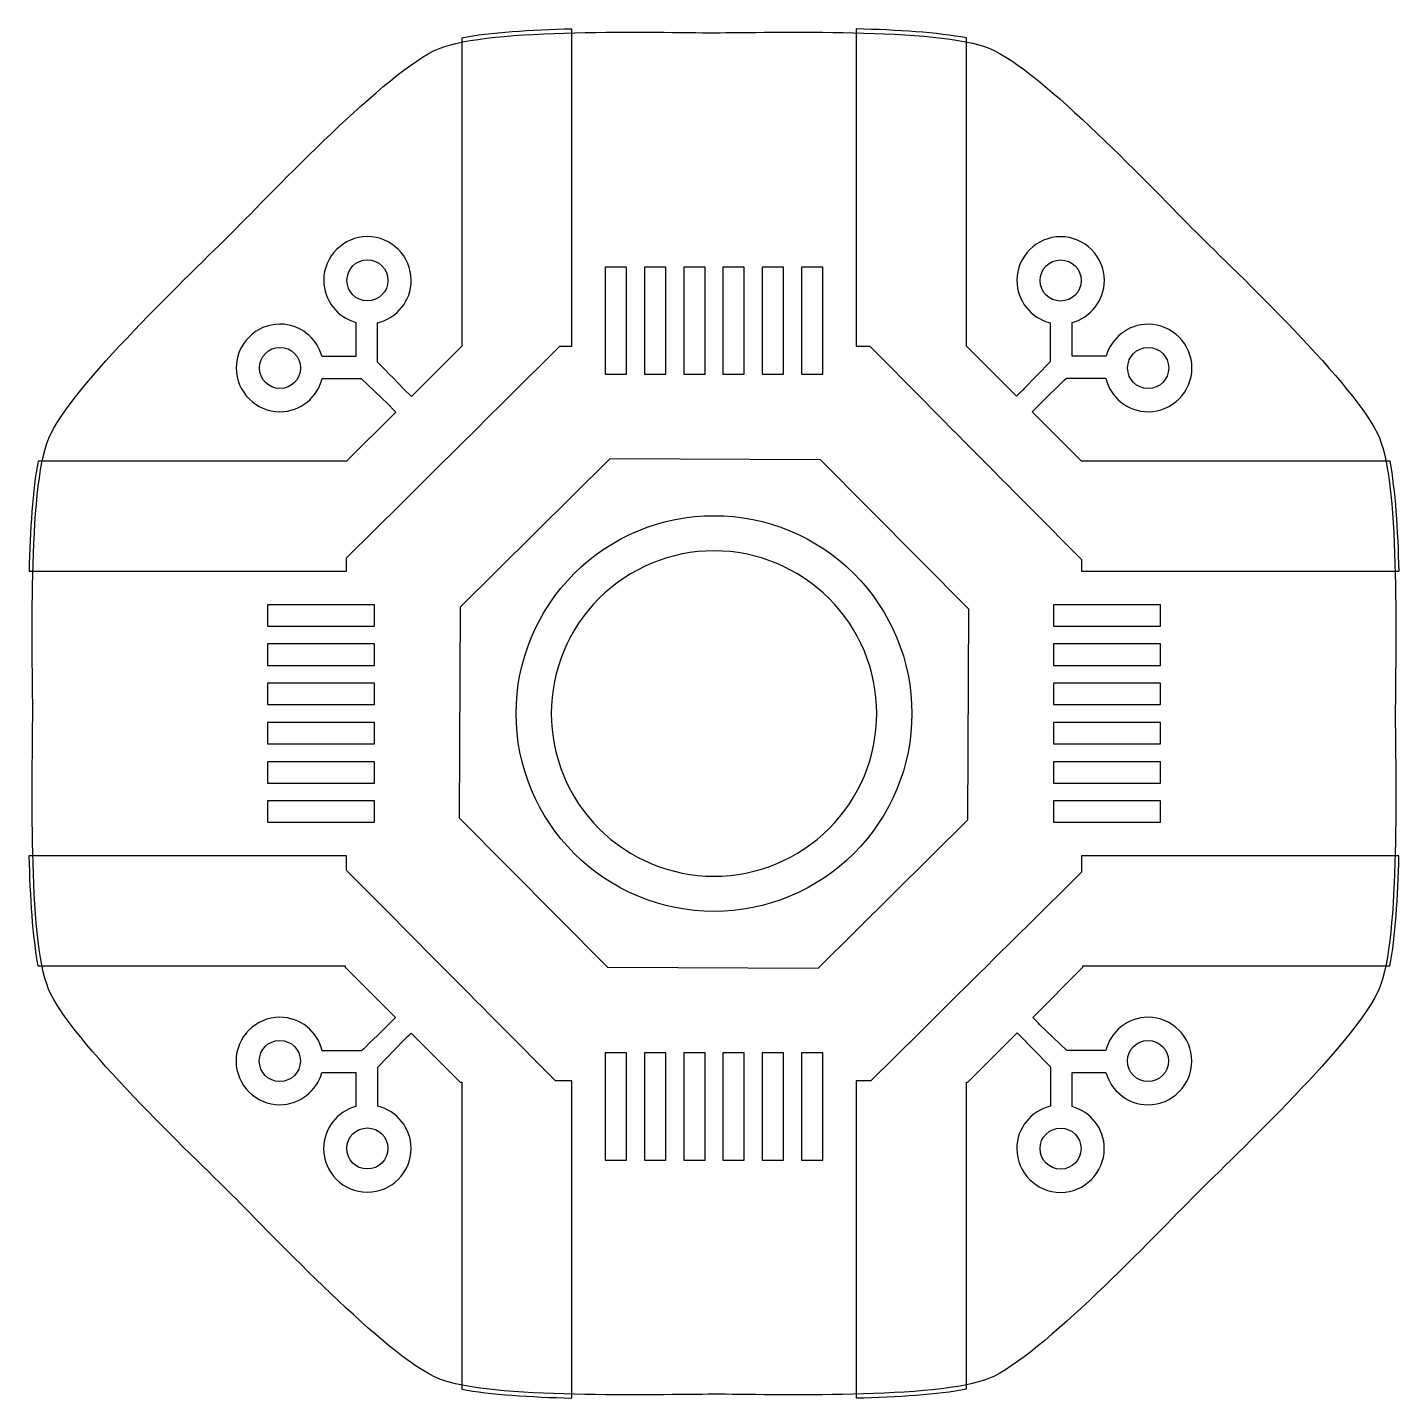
# Model space of a CAD drawing. Extents: x 3 to 1707, y 187 to 1378.
# Drawn here: x 825 to 1001.2, y 907.9 to 1083.9 of the extents above; entities that cross this region are included whole.
import ezdxf

# ---------------------------------------------------------------- set-up
doc = ezdxf.new("R2010")
doc.units = 0
doc.layers.add('Drawings', color=7, linetype='CONTINUOUS')

msp = doc.modelspace()

# ---------------------------------------------------------------- linework, layer by layer
at = {"layer": 'Drawings', "color": 7}
for points in [[(886.941145, 1036.698993), (893.337787, 1043.055964), (894.869228, 1043.055964), (894.869228, 1083.746371)], [(931.369529, 1083.757664), (931.369529, 1043.056218), (933.105519, 1043.056218), (940.160143, 1035.936395)], [(880.743491, 1082.580014), (880.743491, 1043.055964), (874.291504, 1036.605006), (873.335085, 1037.53367)], [(951.925114, 1036.627367), (945.495266, 1043.056218), (945.495266, 1082.602347)], [(867.153977, 1046.107345), (867.153977, 1041.734807), (862.825056, 1041.734807)], [(869.962583, 1040.994089), (869.962583, 1046.046503)], [(956.248529, 1046.041224), (956.248529, 1041.038584), (952.931316, 1037.605777)], [(963.435782, 1041.751634), (959.062613, 1041.751634), (959.062613, 1046.079959)], [(862.863797, 1038.921147), (867.867219, 1038.921147), (871.300515, 1035.604433)], [(958.321756, 1038.943535), (963.374988, 1038.943535)], [(872.284635, 1034.592877), (865.976404, 1028.29113), (826.396702, 1028.29113)], [(999.858686, 1028.291356), (960.262324, 1028.291356), (953.93204, 1034.615238), (954.860816, 1035.571513)], [(825.230142, 1014.167521), (865.976404, 1014.167521), (865.976404, 1015.908755), (873.091822, 1022.956782)], [(953.904396, 1022.094663), (960.262324, 1015.698928), (960.262324, 1014.167747), (1001.014206, 1014.167747)], [(872.2405, 969.479819), (865.976489, 975.787043), (865.976489, 977.672039), (825.219129, 977.672039), (825.219045, 977.672152)], [(960.262324, 977.672152), (960.262324, 975.571598), (953.235402, 968.606491)], [(1001.00325, 977.672265), (960.262466, 977.672265), (960.262324, 977.672152)], [(826.374564, 963.548543), (865.799527, 963.548543), (865.799527, 963.371523), (872.245922, 956.92607), (871.372406, 956.025018)], [(954.004045, 956.937279), (960.433865, 963.371636), (960.433865, 963.548656), (999.831211, 963.548656)], [(874.258382, 954.913913), (880.566557, 948.606689), (880.743604, 948.606689), (880.743604, 909.237411)], [(894.86934, 908.087599), (894.86934, 948.783596), (892.762907, 948.783596), (885.802285, 955.809432)], [(939.563012, 955.046749), (933.254809, 948.783737), (931.369529, 948.783737), (931.369529, 908.098864)], [(945.495266, 909.26522), (945.495266, 948.60683), (945.672313, 948.60683), (951.997147, 954.930627), (952.898307, 954.057271)], [(963.369595, 952.675272), (958.366145, 952.675272), (954.932849, 955.992014)], [(869.984664, 945.54983), (869.984664, 950.558004), (873.301934, 953.990811)], [(867.911466, 952.652996), (862.858206, 952.652996)], [(862.79744, 949.844926), (867.17058, 949.844926), (867.17058, 945.511067)], [(956.27078, 950.602358), (956.27078, 945.544381)], [(959.079358, 945.483568), (959.079358, 949.861612), (963.408308, 949.861612)]]:
    msp.add_lwpolyline(points, dxfattribs=at)
for points in [[(931.369529, 1083.757664)], [(868.652267, 1054.128221)], [(957.591967, 1054.111281)], [(899.165027, 1053.204695), (899.165027, 1039.457007), (901.907219, 1039.457007), (901.907219, 1053.204695)], [(904.196092, 1053.204695), (904.196092, 1039.457007), (906.938313, 1039.457007), (906.938313, 1053.204695)], [(909.232749, 1053.204695), (909.232749, 1039.457007), (911.974942, 1039.457007), (911.974942, 1053.204695)], [(914.263815, 1053.204695), (914.263815, 1039.457007), (917.006007, 1039.457007), (917.006007, 1053.204695)], [(919.300472, 1053.204695), (919.300472, 1039.457007), (922.042664, 1039.457007), (922.042664, 1053.204695)], [(924.331509, 1053.204695), (924.331509, 1039.457007), (927.07373, 1039.457007), (927.07373, 1053.204695)], [(857.429081, 1042.895319)], [(968.820744, 1042.884026)], [(899.745497, 1028.589043), (880.555516, 1009.567764), (880.439462, 982.547688), (899.469141, 963.360597), (926.493259, 963.243995), (945.683297, 982.270893), (945.793986, 1009.290884), (926.76987, 1028.478032), (899.745723, 1028.588704)], [(913.119392, 1021.303352)], [(913.119392, 1016.792642)], [(855.820243, 1009.871804), (855.820243, 1007.130025), (869.570059, 1007.130025), (869.570059, 1009.871804)], [(956.66322, 1009.871804), (956.66322, 1007.130025), (970.412979, 1007.130025), (970.412979, 1009.871804)], [(855.820243, 1004.841496), (855.820243, 1002.099717), (869.570059, 1002.099717), (869.570059, 1004.841496)], [(956.66322, 1004.841496), (956.66322, 1002.099717), (970.412979, 1002.099717), (970.412979, 1004.841496)], [(855.820243, 999.805598), (855.820243, 997.063819), (869.570059, 997.063819), (869.570059, 999.805598)], [(956.66322, 999.805598), (956.66322, 997.063819), (970.412979, 997.063819), (970.412979, 999.805598)], [(855.820243, 994.77529), (855.820243, 992.03351), (869.570059, 992.03351), (869.570059, 994.77529)], [(956.66322, 994.77529), (956.66322, 992.03351), (970.412979, 992.03351), (970.412979, 994.77529)], [(855.820243, 989.73942), (855.820243, 986.997612), (869.570059, 986.997612), (869.570059, 989.73942)], [(956.66322, 989.73942), (956.66322, 986.997612), (970.412979, 986.997612), (970.412979, 989.73942)], [(855.820243, 984.709112), (855.820243, 981.967304), (869.570059, 981.967304), (869.570059, 984.709112)], [(956.66322, 984.709112), (956.66322, 981.967304), (970.412979, 981.967304), (970.412979, 984.709112)], [(857.412478, 953.974323)], [(968.804141, 953.96303)], [(899.165027, 952.376568), (899.165027, 938.628823), (901.907219, 938.628823), (901.907219, 952.376568)], [(904.196092, 952.376568), (904.196092, 938.628823), (906.938313, 938.628823), (906.938313, 952.376568)], [(909.232749, 952.376568), (909.232749, 938.628823), (911.974942, 938.628823), (911.974942, 952.376568)], [(914.263815, 952.376568), (914.263815, 938.628823), (917.006007, 938.628823), (917.006007, 952.376568)], [(919.300472, 952.376568), (919.300472, 938.628823), (922.042664, 938.628823), (922.042664, 952.376568)], [(924.331509, 952.376568), (924.331509, 938.628823), (927.07373, 938.628823), (927.07373, 952.376568)], [(868.641198, 942.74704)], [(957.580955, 942.7301)], [(948.452747, 910.626601)]]:
    msp.add_lwpolyline(points, close=True, dxfattribs=at)
for points in [[(877.780743, 1081.21823), (884.326028, 1083.928968), (906.057251, 1083.268588), (913.140982, 1083.270584)], [(894.869228, 1083.746371), (889.601873, 1083.611136), (884.399041, 1083.290467), (880.743491, 1082.580014)], [(913.140982, 1083.270584), (920.224763, 1083.272487), (941.956368, 1083.944957), (948.500111, 1081.237931)], [(945.495266, 1082.602347), (941.831865, 1083.307435), (936.633156, 1083.626438), (931.369529, 1083.757664)], [(851.325836, 1057.669763), (856.336203, 1062.676553), (871.235468, 1078.507496), (877.780743, 1081.21823)], [(948.500111, 1081.237931), (955.043894, 1078.530808), (969.934348, 1062.708124), (974.941927, 1057.704064)], [(827.760675, 1031.233541), (830.473356, 1037.774126), (846.3155, 1052.662873), (851.325836, 1057.669763)], [(868.652267, 1057.107721), (865.568603, 1057.107721), (863.046237, 1054.574695), (863.046237, 1051.491468)], [(874.269395, 1051.491468), (874.269395, 1054.574695), (871.736016, 1057.107721), (868.652267, 1057.107721)], [(957.591967, 1057.091374), (954.508275, 1057.091374), (951.974868, 1054.558292), (951.974868, 1051.475121)], [(963.20356, 1051.475121), (963.20356, 1054.558264), (960.675716, 1057.091346), (957.591967, 1057.091374)], [(974.941927, 1057.704064), (979.949507, 1052.700004), (995.783378, 1037.820092), (998.492423, 1031.280861)], [(866.020623, 1051.491468), (866.020623, 1052.961892), (867.181621, 1054.128221), (868.652267, 1054.128221)], [(868.652267, 1054.128221), (870.12297, 1054.128221), (871.283911, 1052.961892), (871.283911, 1051.491468)], [(954.960323, 1051.4745), (954.960323, 1052.944953), (956.121321, 1054.111281), (957.591967, 1054.111281)], [(957.591967, 1054.111281), (959.06267, 1054.111281), (960.22364, 1052.944953), (960.22364, 1051.4745)], [(863.046237, 1051.491468), (863.046237, 1048.929927), (864.794737, 1046.771806), (867.153977, 1046.107345)], [(868.652267, 1048.86022), (867.181621, 1048.86022), (866.020623, 1050.020987), (866.020623, 1051.491468)], [(871.283911, 1051.491468), (871.283911, 1050.020987), (870.12297, 1048.86022), (868.652267, 1048.86022)], [(869.962583, 1046.046503), (872.420286, 1046.642782), (874.269479, 1048.859684), (874.269395, 1051.491468)], [(951.974868, 1051.475121), (951.974868, 1048.857284), (953.810338, 1046.651534), (956.248529, 1046.041224)], [(957.591967, 1048.843224), (956.121321, 1048.843224), (954.960323, 1050.004047), (954.960323, 1051.4745)], [(960.22364, 1051.4745), (960.22364, 1050.004047), (959.06267, 1048.843224), (957.591967, 1048.843224)], [(959.062613, 1046.079959), (961.438034, 1046.733607), (963.20356, 1048.902005), (963.20356, 1051.475121)], [(857.429081, 1045.88072), (854.345417, 1045.88072), (851.811982, 1043.347666), (851.811954, 1040.26441)], [(862.825056, 1041.734807), (862.171281, 1044.109869), (860.002529, 1045.88072), (857.429081, 1045.88072)], [(968.820744, 1045.864345), (966.258874, 1045.864345), (964.100287, 1044.110575), (963.435782, 1041.751634)], [(974.437871, 1040.253597), (974.437871, 1043.33674), (971.904464, 1045.864345), (968.820744, 1045.864345)], [(854.797437, 1040.264043), (854.797437, 1041.734496), (855.958407, 1042.895319), (857.429081, 1042.895319)], [(857.429081, 1042.895319), (858.899784, 1042.895319), (860.060725, 1041.734496), (860.060725, 1040.264043)], [(966.189072, 1040.252778), (966.189072, 1041.72326), (967.350041, 1042.884026), (968.820744, 1042.884026)], [(968.820744, 1042.884026), (970.291418, 1042.884026), (971.452388, 1041.72326), (971.452388, 1040.252778)], [(851.811954, 1040.26441), (851.811954, 1037.181211), (854.345417, 1034.648157), (857.429081, 1034.648157)], [(857.429081, 1037.632768), (855.958407, 1037.632768), (854.797437, 1038.793619), (854.797437, 1040.264043)], [(860.060725, 1040.264043), (860.060725, 1038.793619), (858.899784, 1037.632768), (857.429081, 1037.632768)], [(873.335085, 1037.53367), (871.34688, 1039.571943), (870.00347, 1040.952135), (869.962583, 1040.994089)], [(968.820744, 1037.621559), (967.350041, 1037.621559), (966.189072, 1038.782297), (966.189072, 1040.252778)], [(968.820744, 1034.637288), (971.904464, 1034.637288), (974.437871, 1037.170341), (974.437871, 1040.253597)], [(971.452388, 1040.252778), (971.452388, 1038.782297), (970.291418, 1037.621559), (968.820744, 1037.621559)], [(857.429081, 1034.648157), (860.047256, 1034.648157), (862.253395, 1036.483351), (862.863797, 1038.921147)], [(954.860816, 1035.571513), (956.899395, 1037.55939), (958.279852, 1038.902598), (958.321756, 1038.943535)], [(963.374988, 1038.943535), (963.971356, 1036.486202), (966.188564, 1034.637259), (968.820744, 1034.637288)], [(873.091822, 1022.956782), (877.102426, 1026.931011), (883.335207, 1033.115564), (886.941145, 1036.698993)], [(940.160143, 1035.936395), (944.134942, 1031.926282), (950.320455, 1025.700001), (953.904396, 1022.094663)], [(952.931316, 1037.605777), (952.316453, 1037.006421), (952.827121, 1037.507809), (951.925114, 1036.627367)], [(871.300515, 1035.604433), (871.903208, 1034.986246), (871.383249, 1035.516064), (872.284635, 1034.592877)], [(825.706947, 995.898207), (825.708903, 1002.976973), (825.048035, 1024.692858), (827.760675, 1031.233541)], [(998.492423, 1031.280861), (1001.201429, 1024.741727), (1000.52846, 1003.025486), (1000.526503, 995.946721)], [(826.396702, 1028.29113), (825.68428, 1024.640054), (825.365849, 1019.434166), (825.230142, 1014.167521)], [(1001.014206, 1014.167747), (1000.882621, 1019.43267), (1000.565998, 1024.631076), (999.858686, 1028.291356)], [(895.167395, 1013.868835), (899.928551, 1018.629258), (906.386112, 1021.303547), (913.119392, 1021.303352)], [(913.119392, 1021.303352), (919.852659, 1021.303525), (926.310197, 1018.629225), (931.071335, 1013.868805)], [(913.119392, 1016.792642), (907.582611, 1016.792831), (902.272547, 1014.593772), (898.357447, 1010.679272)], [(927.88132, 1010.679262), (923.966225, 1014.593761), (918.656169, 1016.792823), (913.119392, 1016.792642)], [(887.7317, 995.919568), (887.731526, 1002.651833), (890.406239, 1009.108412), (895.167395, 1013.868835)], [(931.071335, 1013.868805), (935.832473, 1009.108384), (938.507175, 1002.651819), (938.507, 995.919568)], [(898.357447, 1010.679272), (894.442346, 1006.764772), (892.242943, 1001.455514), (892.243118, 995.919568)], [(933.995639, 995.919568), (933.995814, 1001.455509), (931.796414, 1006.764763), (927.88132, 1010.679262)], [(827.741067, 960.56397), (825.032021, 967.103201), (825.70499, 988.819442), (825.706947, 995.898207)], [(895.167365, 977.970247), (890.406207, 982.730689), (887.731503, 989.187288), (887.7317, 995.919568)], [(892.243118, 995.919568), (892.242928, 990.383612), (894.442325, 985.07434), (898.357427, 981.159828)], [(927.88134, 981.159838), (931.796436, 985.074349), (933.995829, 990.383617), (933.995639, 995.919568)], [(938.507, 995.919568), (938.507197, 989.187303), (935.832505, 982.730716), (931.071365, 977.970277)], [(1000.526503, 995.946721), (1000.524546, 988.867955), (1001.185415, 967.15207), (998.472775, 960.611387)], [(898.357427, 981.159828), (902.272529, 977.245316), (907.582601, 975.046249), (913.119392, 975.046438)], [(913.119392, 975.046438), (918.656178, 975.046257), (923.966244, 977.245326), (927.88134, 981.159838)], [(913.119392, 970.5357), (906.386097, 970.535504), (899.928524, 973.209806), (895.167365, 977.970247)], [(931.071365, 977.970277), (926.310225, 973.209838), (919.852673, 970.535527), (913.119392, 970.5357)], [(825.219045, 977.672152), (825.351194, 972.409121), (825.667535, 967.20758), (826.374564, 963.548543)], [(999.831211, 963.548656), (1000.544058, 967.198687), (1000.867373, 972.404886), (1001.00325, 977.672265)], [(885.802285, 955.809432), (881.876195, 959.770391), (875.774942, 965.923521), (872.2405, 969.479819)], [(953.235402, 968.606491), (949.273817, 964.680964), (943.119789, 958.580686), (939.563012, 955.046749)], [(851.291523, 934.140864), (846.283943, 939.144924), (830.450072, 954.024836), (827.741067, 960.56397)], [(998.472775, 960.611387), (995.760134, 954.070705), (979.91799, 939.181958), (974.907623, 934.175169)], [(857.412478, 956.953682), (854.328814, 956.953682), (851.795379, 954.420685), (851.795379, 951.337401)], [(862.858206, 952.652996), (862.261894, 955.110357), (860.044687, 956.953767), (857.412478, 956.953682)], [(954.932849, 955.992014), (954.365282, 956.574034), (954.701304, 956.222676), (954.004045, 956.937279)], [(968.804282, 956.942812), (966.186051, 956.942812), (963.979997, 955.113153), (963.369595, 952.675272)], [(974.421409, 951.326503), (974.421409, 954.40973), (971.887946, 956.942812), (968.804282, 956.942812)], [(871.372406, 956.025018), (869.33377, 954.037085), (867.953342, 952.693906), (867.911466, 952.652996)], [(873.301934, 953.990811), (873.88585, 954.559901), (873.534326, 954.207922), (874.258382, 954.913913)], [(854.780862, 951.337514), (854.780862, 952.808051), (855.941832, 953.974323), (857.412478, 953.974323)], [(857.412478, 953.974323), (858.883209, 953.974323), (860.044122, 952.808051), (860.044122, 951.337514)], [(952.898307, 954.057271), (954.886483, 952.01897), (956.229921, 950.644227), (956.27078, 950.602358)], [(966.172468, 951.326249), (966.172468, 952.796758), (967.333466, 953.96303), (968.804141, 953.96303)], [(968.804141, 953.96303), (970.274815, 953.96303), (971.435813, 952.796758), (971.435813, 951.326249)], [(851.795379, 951.337401), (851.795379, 948.254229), (854.328814, 945.732215), (857.412478, 945.732215)], [(857.412478, 948.706294), (855.941832, 948.706294), (854.780862, 949.867089), (854.780862, 951.337514)], [(860.044122, 951.337514), (860.044122, 949.867089), (858.883209, 948.706294), (857.412478, 948.706294)], [(968.804141, 948.695029), (967.333466, 948.695029), (966.172468, 949.855768), (966.172468, 951.326249)], [(971.435813, 951.326249), (971.435813, 949.855768), (970.274815, 948.695029), (968.804141, 948.695029)], [(968.804282, 945.715755), (971.887889, 945.715755), (974.421325, 948.243219), (974.421409, 951.326503)], [(857.412478, 945.732215), (859.974348, 945.732215), (862.132907, 947.485956), (862.79744, 949.844926)], [(963.408308, 949.861612), (964.062054, 947.486549), (966.230863, 945.715755), (968.804282, 945.715755)], [(867.17058, 945.511067), (864.795217, 944.857447), (863.029605, 942.688908), (863.029605, 940.115905)], [(874.258382, 940.115905), (874.258382, 942.73377), (872.422856, 944.939464), (869.984664, 945.54983)], [(956.27078, 945.544381), (953.813105, 944.948075), (951.96394, 942.731201), (951.96394, 940.099445)], [(963.192689, 940.099445), (963.192689, 942.660901), (961.438627, 944.819192), (959.079358, 945.483568)], [(866.009611, 940.115821), (866.009611, 941.586273), (867.170552, 942.74704), (868.641198, 942.74704)], [(868.641198, 942.74704), (870.111901, 942.74704), (871.272871, 941.586302), (871.272871, 940.115821)], [(954.949311, 940.098881), (954.949311, 941.569362), (956.110224, 942.7301), (957.580955, 942.7301)], [(957.580955, 942.7301), (959.051629, 942.7301), (960.212571, 941.569362), (960.212571, 940.098881)], [(863.029605, 940.115905), (863.029605, 937.032734), (865.557506, 934.499652), (868.641198, 934.499624)], [(868.641198, 937.484573), (867.170552, 937.484573), (866.009611, 938.645339), (866.009611, 940.115821)], [(868.641198, 934.499624), (871.724919, 934.499624), (874.258382, 937.032706), (874.258382, 940.115905)], [(871.272871, 940.115821), (871.272871, 938.645339), (870.111901, 937.484573), (868.641198, 937.484573)], [(951.96394, 940.099445), (951.96394, 937.01619), (954.497376, 934.483136), (957.581096, 934.483136)], [(957.580955, 937.467633), (956.110196, 937.467633), (954.949311, 938.6284), (954.949311, 940.098881)], [(960.212571, 940.098881), (960.212571, 938.6284), (959.051657, 937.467633), (957.580955, 937.467633)], [(957.581096, 934.483136), (960.664703, 934.483136), (963.192689, 937.01619), (963.192689, 940.099445)], [(877.733339, 910.606997), (871.189556, 913.31412), (856.299102, 929.136805), (851.291523, 934.140864)], [(974.907623, 934.175169), (969.897257, 929.16838), (954.998022, 913.337335), (948.452747, 910.626601)], [(913.092468, 908.574344), (906.008737, 908.572348), (884.277122, 907.899874), (877.733339, 910.606997)], [(880.743604, 909.237411), (884.408049, 908.53269), (889.606081, 908.218712), (894.86934, 908.087599)], [(948.452747, 910.626601), (941.907463, 907.915863), (920.176199, 908.57634), (913.092468, 908.574344)], [(931.369529, 908.098864), (936.637278, 908.234099), (941.840732, 908.554373), (945.495266, 909.26522)]]:
    msp.add_open_spline(points, degree=3, dxfattribs=at)

doc.saveas('drawing.dxf')
